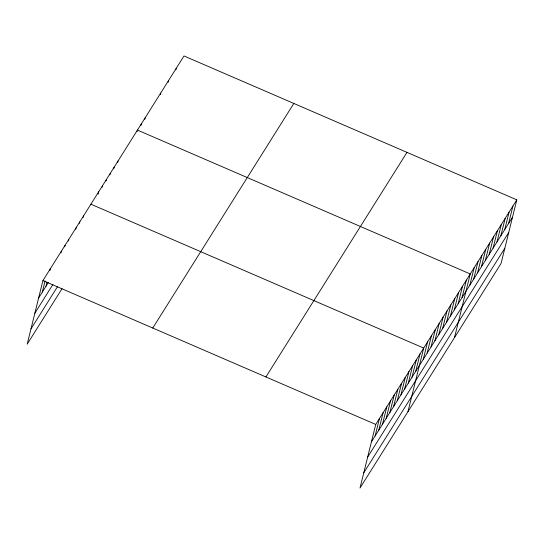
<?xml version="1.0" encoding="UTF-8"?>
<svg xmlns="http://www.w3.org/2000/svg" width="544" height="544" viewBox="0 0 544 544"><rect width="100%" height="100%" fill="white"/><g stroke="black" fill="none" stroke-linecap="round" stroke-linejoin="round"><path stroke-width="0.82" d="M516.8 199.845L375.734 424.442L359.999 488.036L501.065 263.446L516.8 199.845L184.001 55.964L42.935 280.554L27.2 344.155L62.043 288.674M42.323 292.08L45.064 281.01M46.016 286.205L46.988 282.248M49.926 270.388L50.32 268.811M60.996 252.77L61.384 251.185M64.682 246.894L65.076 245.31M68.374 241.019L68.762 239.435M75.752 229.269L76.14 227.691M79.438 223.4L79.832 221.816M83.13 217.525L83.524 215.941M98.07 194.215L98.661 191.842M102.15 187.245L102.537 185.667M106.026 181.07L106.42 179.486M109.902 174.896L110.296 173.312M113.784 168.715L114.179 167.137M117.66 162.54L118.055 160.963M137.061 131.662L137.448 130.077L470.247 273.965L454.512 337.559M140.937 125.487L141.331 123.903M144.82 119.306L145.207 117.728M160.337 94.602L160.725 93.024M168.096 82.253L168.484 80.668M175.855 69.897L176.242 68.313M375.122 435.962L379.426 418.567M378.808 430.086L383.112 412.692M382.5 424.211L386.804 406.817M386.192 418.343L390.497 400.942M389.878 412.468L394.182 395.073M393.57 406.592L397.875 389.198M397.256 400.717L401.56 383.323M400.948 394.842L405.253 377.448M404.634 388.967L408.938 371.572M408.326 383.098L412.631 365.704M412.012 377.223L416.316 359.829M415.704 371.348L420.009 353.954M407.959 411.672L423.701 348.078L90.902 204.197M423.273 359.298L427.577 341.904M427.149 353.124L431.46 335.73M431.032 346.943L435.336 329.548M434.908 340.768L439.212 323.374M438.79 334.594L443.095 317.2M442.666 328.42L446.971 311.018M446.549 322.238L450.854 304.844M450.425 316.064L454.73 298.67M454.308 309.89L458.612 292.495M458.184 303.708L462.488 286.314M462.067 297.534L466.371 280.14M469.826 285.185L474.13 267.784M473.702 279.004L478.006 261.61M477.584 272.83L481.889 255.435M481.46 266.655L485.765 249.261M485.343 260.474L489.648 243.08M489.219 254.3L493.524 236.905M493.102 248.125L497.406 230.731M496.978 241.951L501.282 224.556M500.854 235.77L505.165 218.375M504.737 229.595L509.041 212.201M508.613 223.421L512.924 206.026M38.631 297.949L48.47 282.288M34.864 313.194L52.897 284.478M30.974 328.909L57.616 286.484M152.762 328.039L293.828 103.448M265.914 376.958L406.98 152.368M371.43 441.837L512.496 217.246M367.656 457.082L508.722 232.492M363.773 472.79L504.832 248.2M42.935 280.554L375.734 424.442"/></g></svg>
